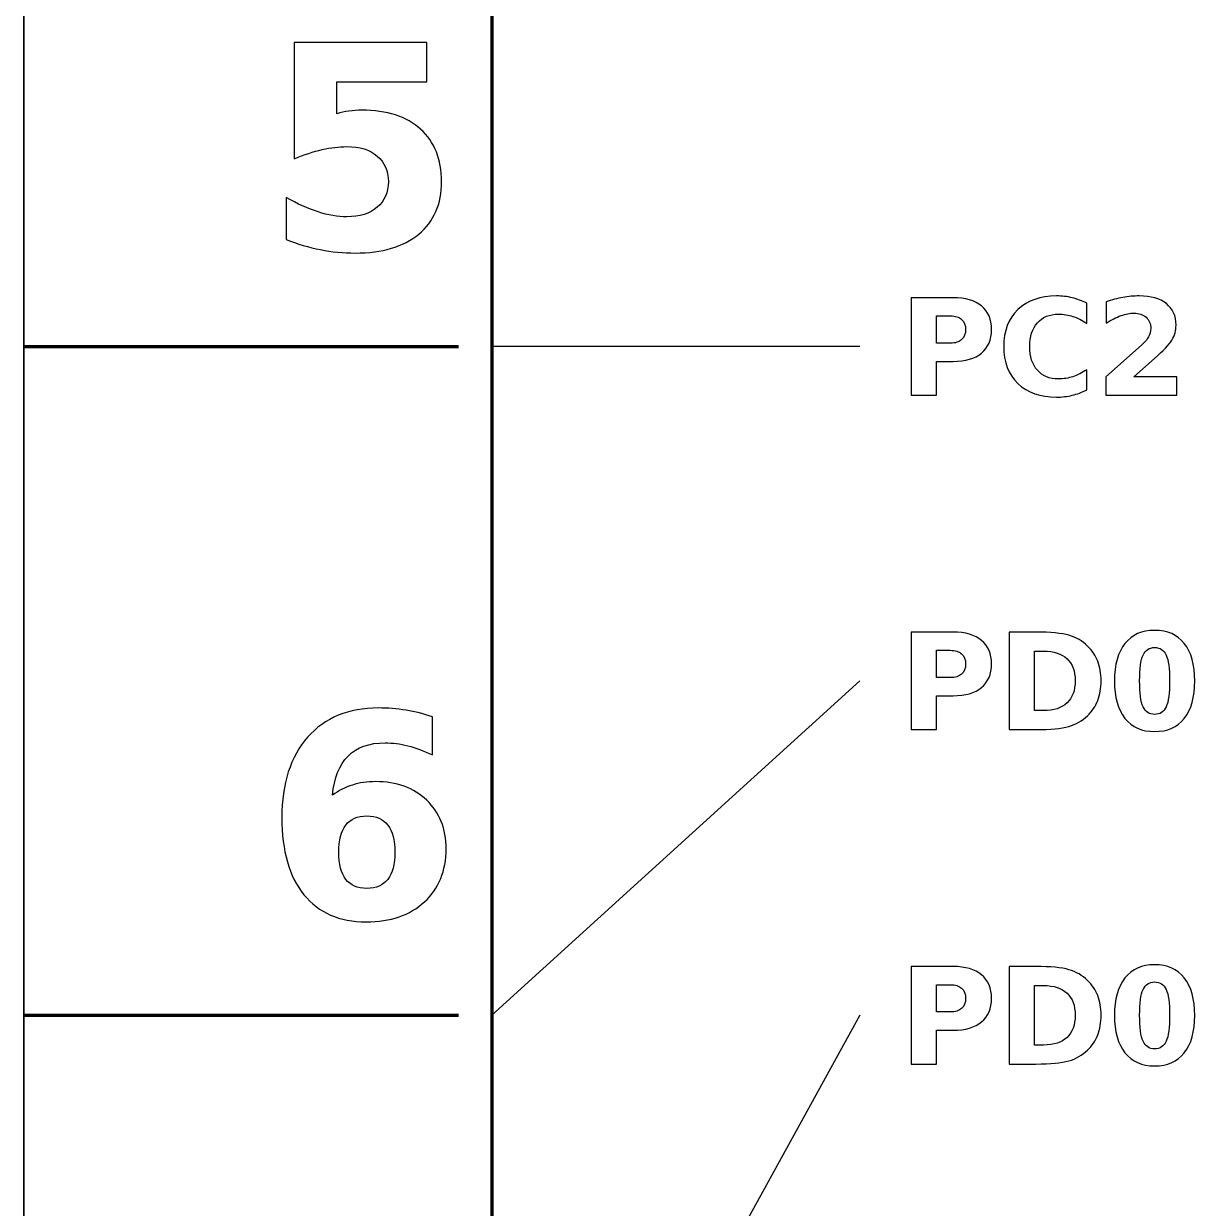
# Model space of a CAD drawing. Header units: centimetres. Extents: x -16.5 to -4.5, y -20.9 to -8.8.
# Drawn here: x -16.5 to -14.746, y -16.639 to -14.867 of the extents above; entities that cross this region are included whole.
import ezdxf

# ---------------------------------------------------------------- set-up
doc = ezdxf.new("R2010")
doc.units = ezdxf.units.CM
doc.header["$MEASUREMENT"] = 0
doc.layers.add('Layer 1', color=7, linetype='Continuous')

msp = doc.modelspace()

# ---------------------------------------------------------------- linework, layer by layer
at = {"layer": 'Layer 1', "color": 7, "lineweight": 35}
msp.add_open_spline([(-16.5, -8.85), (-16.5, -8.85), (-4.5, -8.85), (-4.5, -8.85), (-4.5, -8.85), (-4.5, -8.85), (-4.5, -20.85), (-4.5, -20.85), (-4.5, -20.85), (-4.5, -20.85), (-16.5, -20.85), (-16.5, -20.85), (-16.5, -20.85), (-16.5, -20.85), (-16.5, -8.85), (-16.5, -8.85)], degree=3, knots=[0, 0, 0, 0, 0.25, 0.25, 0.25, 0.25, 0.5, 0.5, 0.5, 0.5, 0.75, 0.75, 0.75, 0.75, 1, 1, 1, 1], dxfattribs=at)
at = {"layer": 'Layer 1', "color": 250, "lineweight": 100}
msp.add_open_spline([(-15.8, -9.55), (-15.8, -9.55), (-5.2, -9.55), (-5.2, -9.55), (-5.2, -9.55), (-5.2, -9.55), (-5.2, -20.15), (-5.2, -20.15), (-5.2, -20.15), (-5.2, -20.15), (-15.8, -20.15), (-15.8, -20.15), (-15.8, -20.15), (-15.8, -20.15), (-15.8, -9.55), (-15.8, -9.55)], degree=3, knots=[0, 0, 0, 0, 0.25, 0.25, 0.25, 0.25, 0.5, 0.5, 0.5, 0.5, 0.75, 0.75, 0.75, 0.75, 1, 1, 1, 1], dxfattribs=at)
at = {"layer": 'Layer 1', "color": 250}
for points, knots in [([(-16.09549, -14.8957), (-16.09549, -14.8957), (-15.89765, -14.8957), (-15.89765, -14.8957), (-15.89765, -14.8957), (-15.89765, -14.8957), (-15.89765, -14.95419), (-15.89765, -14.95419), (-15.89765, -14.95419), (-15.89765, -14.95419), (-16.03206, -14.95419), (-16.03206, -14.95419), (-16.03206, -14.95419), (-16.03206, -14.95419), (-16.03206, -15.00196), (-16.03206, -15.00196), (-16.03206, -15.00196), (-16.02599, -15.00034), (-16.01992, -14.99907), (-16.01378, -14.99815), (-16.01378, -14.99815), (-16.00765, -14.99723), (-16.00123, -14.99681), (-15.99466, -14.99681), (-15.99466, -14.99681), (-15.95699, -14.99681), (-15.92771, -15.00619), (-15.90675, -15.02503), (-15.90675, -15.02503), (-15.8858, -15.0438), (-15.87536, -15.07004), (-15.87536, -15.10363), (-15.87536, -15.10363), (-15.87536, -15.137), (-15.88679, -15.16311), (-15.90957, -15.18201), (-15.90957, -15.18201), (-15.93236, -15.20085), (-15.96404, -15.21031), (-16.00454, -15.21031), (-16.00454, -15.21031), (-16.02204, -15.21031), (-16.0394, -15.20861), (-16.05654, -15.20523), (-16.05654, -15.20523), (-16.07369, -15.20184), (-16.09076, -15.19676), (-16.10769, -15.18985), (-16.10769, -15.18985), (-16.10769, -15.18985), (-16.10769, -15.12719), (-16.10769, -15.12719), (-16.10769, -15.12719), (-16.0909, -15.13686), (-16.07496, -15.14406), (-16.05986, -15.14885), (-16.05986, -15.14885), (-16.04476, -15.15372), (-16.03051, -15.15612), (-16.01717, -15.15612), (-16.01717, -15.15612), (-15.99784, -15.15612), (-15.98267, -15.15139), (-15.97159, -15.14194), (-15.97159, -15.14194), (-15.96052, -15.13256), (-15.95494, -15.11979), (-15.95494, -15.10363), (-15.95494, -15.10363), (-15.95494, -15.0874), (-15.96052, -15.07463), (-15.97159, -15.06525), (-15.97159, -15.06525), (-15.98267, -15.05586), (-15.99784, -15.05121), (-16.01717, -15.05121), (-16.01717, -15.05121), (-16.0286, -15.05121), (-16.04081, -15.05269), (-16.05372, -15.05565), (-16.05372, -15.05565), (-16.0667, -15.05861), (-16.0806, -15.0632), (-16.09549, -15.06941), (-16.09549, -15.06941), (-16.09549, -15.06941), (-16.09549, -14.8957), (-16.09549, -14.8957)], [0, 0, 0, 0, 0.0454545, 0.0454545, 0.0454545, 0.0454545, 0.0909091, 0.0909091, 0.0909091, 0.0909091, 0.1363636, 0.1363636, 0.1363636, 0.1363636, 0.1818182, 0.1818182, 0.1818182, 0.1818182, 0.2272727, 0.2272727, 0.2272727, 0.2272727, 0.2727273, 0.2727273, 0.2727273, 0.2727273, 0.3181818, 0.3181818, 0.3181818, 0.3181818, 0.3636364, 0.3636364, 0.3636364, 0.3636364, 0.4090909, 0.4090909, 0.4090909, 0.4090909, 0.4545455, 0.4545455, 0.4545455, 0.4545455, 0.5, 0.5, 0.5, 0.5, 0.5454545, 0.5454545, 0.5454545, 0.5454545, 0.5909091, 0.5909091, 0.5909091, 0.5909091, 0.6363636, 0.6363636, 0.6363636, 0.6363636, 0.6818182, 0.6818182, 0.6818182, 0.6818182, 0.7272727, 0.7272727, 0.7272727, 0.7272727, 0.7727273, 0.7727273, 0.7727273, 0.7727273, 0.8181818, 0.8181818, 0.8181818, 0.8181818, 0.8636364, 0.8636364, 0.8636364, 0.8636364, 0.9090909, 0.9090909, 0.9090909, 0.9090909, 0.9545455, 0.9545455, 0.9545455, 0.9545455, 1, 1, 1, 1]), ([(-15.1733, -15.2771), (-15.1733, -15.2771), (-15.1109, -15.2771), (-15.1109, -15.2771), (-15.1109, -15.2771), (-15.09234, -15.2771), (-15.0781, -15.28123), (-15.06817, -15.28947), (-15.06817, -15.28947), (-15.05824, -15.2977), (-15.05327, -15.30943), (-15.05327, -15.32467), (-15.05327, -15.32467), (-15.05327, -15.33993), (-15.05824, -15.3517), (-15.06817, -15.35993), (-15.06817, -15.35993), (-15.0781, -15.36817), (-15.09234, -15.3723), (-15.1109, -15.3723), (-15.1109, -15.3723), (-15.1109, -15.3723), (-15.1357, -15.3723), (-15.1357, -15.3723), (-15.1357, -15.3723), (-15.1357, -15.3723), (-15.1357, -15.4229), (-15.1357, -15.4229), (-15.1357, -15.4229), (-15.1357, -15.4229), (-15.1733, -15.4229), (-15.1733, -15.4229), (-15.1733, -15.4229), (-15.1733, -15.4229), (-15.1733, -15.2771), (-15.1733, -15.2771)], [0, 0, 0, 0, 0.1111111, 0.1111111, 0.1111111, 0.1111111, 0.2222222, 0.2222222, 0.2222222, 0.2222222, 0.3333333, 0.3333333, 0.3333333, 0.3333333, 0.4444444, 0.4444444, 0.4444444, 0.4444444, 0.5555556, 0.5555556, 0.5555556, 0.5555556, 0.6666667, 0.6666667, 0.6666667, 0.6666667, 0.7777778, 0.7777778, 0.7777778, 0.7777778, 0.8888889, 0.8888889, 0.8888889, 0.8888889, 1, 1, 1, 1]), ([(-14.9111, -15.4149), (-14.918, -15.41847), (-14.9252, -15.42117), (-14.9327, -15.423), (-14.9327, -15.423), (-14.94017, -15.42483), (-14.948, -15.42573), (-14.95613, -15.42573), (-14.95613, -15.42573), (-14.9804, -15.42573), (-14.99963, -15.41893), (-15.01383, -15.40537), (-15.01383, -15.40537), (-15.02803, -15.3918), (-15.03513, -15.3734), (-15.03513, -15.35013), (-15.03513, -15.35013), (-15.03513, -15.32683), (-15.02803, -15.3084), (-15.01383, -15.29483), (-15.01383, -15.29483), (-14.99963, -15.28127), (-14.9804, -15.27447), (-14.95613, -15.27447), (-14.95613, -15.27447), (-14.948, -15.27447), (-14.94017, -15.27537), (-14.9327, -15.2772), (-14.9327, -15.2772), (-14.9252, -15.27903), (-14.918, -15.28173), (-14.9111, -15.2853), (-14.9111, -15.2853), (-14.9111, -15.2853), (-14.9111, -15.31547), (-14.9111, -15.31547), (-14.9111, -15.31547), (-14.91807, -15.3107), (-14.92493, -15.30723), (-14.9317, -15.30503), (-14.9317, -15.30503), (-14.93847, -15.3028), (-14.9456, -15.3017), (-14.9531, -15.3017), (-14.9531, -15.3017), (-14.9665, -15.3017), (-14.97707, -15.306), (-14.98473, -15.3146), (-14.98473, -15.3146), (-14.99243, -15.3232), (-14.99627, -15.33503), (-14.99627, -15.35013), (-14.99627, -15.35013), (-14.99627, -15.3652), (-14.99243, -15.377), (-14.98473, -15.3856), (-14.98473, -15.3856), (-14.97707, -15.3942), (-14.9665, -15.3985), (-14.9531, -15.3985), (-14.9531, -15.3985), (-14.9456, -15.3985), (-14.93847, -15.3974), (-14.9317, -15.39517), (-14.9317, -15.39517), (-14.92493, -15.39297), (-14.91807, -15.3895), (-14.9111, -15.38473), (-14.9111, -15.38473), (-14.9111, -15.38473), (-14.9111, -15.4149), (-14.9111, -15.4149)], [0, 0, 0, 0, 0.0555556, 0.0555556, 0.0555556, 0.0555556, 0.1111111, 0.1111111, 0.1111111, 0.1111111, 0.1666667, 0.1666667, 0.1666667, 0.1666667, 0.2222222, 0.2222222, 0.2222222, 0.2222222, 0.2777778, 0.2777778, 0.2777778, 0.2777778, 0.3333333, 0.3333333, 0.3333333, 0.3333333, 0.3888889, 0.3888889, 0.3888889, 0.3888889, 0.4444444, 0.4444444, 0.4444444, 0.4444444, 0.5, 0.5, 0.5, 0.5, 0.5555556, 0.5555556, 0.5555556, 0.5555556, 0.6111111, 0.6111111, 0.6111111, 0.6111111, 0.6666667, 0.6666667, 0.6666667, 0.6666667, 0.7222222, 0.7222222, 0.7222222, 0.7222222, 0.7777778, 0.7777778, 0.7777778, 0.7777778, 0.8333333, 0.8333333, 0.8333333, 0.8333333, 0.8888889, 0.8888889, 0.8888889, 0.8888889, 0.9444444, 0.9444444, 0.9444444, 0.9444444, 1, 1, 1, 1]), ([(-14.8407, -15.39527), (-14.8407, -15.39527), (-14.77653, -15.39527), (-14.77653, -15.39527), (-14.77653, -15.39527), (-14.77653, -15.39527), (-14.77653, -15.4229), (-14.77653, -15.4229), (-14.77653, -15.4229), (-14.77653, -15.4229), (-14.8825, -15.4229), (-14.8825, -15.4229), (-14.8825, -15.4229), (-14.8825, -15.4229), (-14.8825, -15.39527), (-14.8825, -15.39527), (-14.8825, -15.39527), (-14.8825, -15.39527), (-14.82926, -15.3483), (-14.82926, -15.3483), (-14.82926, -15.3483), (-14.8245, -15.344), (-14.821, -15.3398), (-14.81873, -15.3357), (-14.81873, -15.3357), (-14.81643, -15.3316), (-14.8153, -15.32733), (-14.8153, -15.3229), (-14.8153, -15.3229), (-14.8153, -15.31607), (-14.8176, -15.31057), (-14.8222, -15.3064), (-14.8222, -15.3064), (-14.82676, -15.30223), (-14.83286, -15.30017), (-14.8405, -15.30017), (-14.8405, -15.30017), (-14.84636, -15.30017), (-14.85276, -15.30143), (-14.85973, -15.30393), (-14.85973, -15.30393), (-14.8667, -15.30643), (-14.87416, -15.31017), (-14.8821, -15.3151), (-14.8821, -15.3151), (-14.8821, -15.3151), (-14.8821, -15.28307), (-14.8821, -15.28307), (-14.8821, -15.28307), (-14.87363, -15.28027), (-14.86526, -15.27813), (-14.857, -15.27667), (-14.857, -15.27667), (-14.84873, -15.2752), (-14.84063, -15.27447), (-14.83266, -15.27447), (-14.83266, -15.27447), (-14.81523, -15.27447), (-14.80166, -15.2783), (-14.792, -15.286), (-14.792, -15.286), (-14.78233, -15.29367), (-14.7775, -15.30437), (-14.7775, -15.31813), (-14.7775, -15.31813), (-14.7775, -15.32607), (-14.77956, -15.33347), (-14.78366, -15.34033), (-14.78366, -15.34033), (-14.78776, -15.3472), (-14.7964, -15.3564), (-14.80953, -15.36793), (-14.80953, -15.36793), (-14.80953, -15.36793), (-14.8407, -15.39527), (-14.8407, -15.39527)], [0, 0, 0, 0, 0.0526316, 0.0526316, 0.0526316, 0.0526316, 0.1052632, 0.1052632, 0.1052632, 0.1052632, 0.1578947, 0.1578947, 0.1578947, 0.1578947, 0.2105263, 0.2105263, 0.2105263, 0.2105263, 0.2631579, 0.2631579, 0.2631579, 0.2631579, 0.3157895, 0.3157895, 0.3157895, 0.3157895, 0.3684211, 0.3684211, 0.3684211, 0.3684211, 0.4210526, 0.4210526, 0.4210526, 0.4210526, 0.4736842, 0.4736842, 0.4736842, 0.4736842, 0.5263158, 0.5263158, 0.5263158, 0.5263158, 0.5789474, 0.5789474, 0.5789474, 0.5789474, 0.6315789, 0.6315789, 0.6315789, 0.6315789, 0.6842105, 0.6842105, 0.6842105, 0.6842105, 0.7368421, 0.7368421, 0.7368421, 0.7368421, 0.7894737, 0.7894737, 0.7894737, 0.7894737, 0.8421053, 0.8421053, 0.8421053, 0.8421053, 0.8947368, 0.8947368, 0.8947368, 0.8947368, 0.9473684, 0.9473684, 0.9473684, 0.9473684, 1, 1, 1, 1]), ([(-15.1357, -15.30433), (-15.1357, -15.30433), (-15.1357, -15.34507), (-15.1357, -15.34507), (-15.1357, -15.34507), (-15.1357, -15.34507), (-15.1149, -15.34507), (-15.1149, -15.34507), (-15.1149, -15.34507), (-15.1076, -15.34507), (-15.10197, -15.3433), (-15.098, -15.33973), (-15.098, -15.33973), (-15.09404, -15.3362), (-15.09204, -15.33117), (-15.09204, -15.32467), (-15.09204, -15.32467), (-15.09204, -15.31813), (-15.09404, -15.31313), (-15.098, -15.3096), (-15.098, -15.3096), (-15.10197, -15.3061), (-15.1076, -15.30433), (-15.1149, -15.30433), (-15.1149, -15.30433), (-15.1149, -15.30433), (-15.1357, -15.30433), (-15.1357, -15.30433)], [0, 0, 0, 0, 0.1428571, 0.1428571, 0.1428571, 0.1428571, 0.2857143, 0.2857143, 0.2857143, 0.2857143, 0.4285714, 0.4285714, 0.4285714, 0.4285714, 0.5714286, 0.5714286, 0.5714286, 0.5714286, 0.7142857, 0.7142857, 0.7142857, 0.7142857, 0.8571429, 0.8571429, 0.8571429, 0.8571429, 1, 1, 1, 1]), ([(-15.1733, -15.7771), (-15.1733, -15.7771), (-15.1109, -15.7771), (-15.1109, -15.7771), (-15.1109, -15.7771), (-15.09234, -15.7771), (-15.0781, -15.78123), (-15.06817, -15.78947), (-15.06817, -15.78947), (-15.05824, -15.7977), (-15.05327, -15.80943), (-15.05327, -15.82467), (-15.05327, -15.82467), (-15.05327, -15.83993), (-15.05824, -15.8517), (-15.06817, -15.85993), (-15.06817, -15.85993), (-15.0781, -15.86817), (-15.09234, -15.8723), (-15.1109, -15.8723), (-15.1109, -15.8723), (-15.1109, -15.8723), (-15.1357, -15.8723), (-15.1357, -15.8723), (-15.1357, -15.8723), (-15.1357, -15.8723), (-15.1357, -15.9229), (-15.1357, -15.9229), (-15.1357, -15.9229), (-15.1357, -15.9229), (-15.1733, -15.9229), (-15.1733, -15.9229), (-15.1733, -15.9229), (-15.1733, -15.9229), (-15.1733, -15.7771), (-15.1733, -15.7771)], [0, 0, 0, 0, 0.1111111, 0.1111111, 0.1111111, 0.1111111, 0.2222222, 0.2222222, 0.2222222, 0.2222222, 0.3333333, 0.3333333, 0.3333333, 0.3333333, 0.4444444, 0.4444444, 0.4444444, 0.4444444, 0.5555556, 0.5555556, 0.5555556, 0.5555556, 0.6666667, 0.6666667, 0.6666667, 0.6666667, 0.7777778, 0.7777778, 0.7777778, 0.7777778, 0.8888889, 0.8888889, 0.8888889, 0.8888889, 1, 1, 1, 1]), ([(-15.02673, -15.7771), (-15.02673, -15.7771), (-14.98707, -15.7771), (-14.98707, -15.7771), (-14.98707, -15.7771), (-14.96493, -15.7771), (-14.94847, -15.77867), (-14.93763, -15.78183), (-14.93763, -15.78183), (-14.9268, -15.785), (-14.9175, -15.79033), (-14.90973, -15.7979), (-14.90973, -15.7979), (-14.9029, -15.80447), (-14.89783, -15.81207), (-14.8945, -15.82067), (-14.8945, -15.82067), (-14.8912, -15.82923), (-14.88953, -15.83897), (-14.88953, -15.84987), (-14.88953, -15.84987), (-14.88953, -15.86087), (-14.8912, -15.87067), (-14.8945, -15.8793), (-14.8945, -15.8793), (-14.89783, -15.88793), (-14.9029, -15.89553), (-14.90973, -15.9021), (-14.90973, -15.9021), (-14.91757, -15.90967), (-14.92693, -15.915), (-14.93787, -15.91817), (-14.93787, -15.91817), (-14.9488, -15.92133), (-14.9652, -15.9229), (-14.98707, -15.9229), (-14.98707, -15.9229), (-14.98707, -15.9229), (-15.02673, -15.9229), (-15.02673, -15.9229), (-15.02673, -15.9229), (-15.02673, -15.9229), (-15.02673, -15.7771), (-15.02673, -15.7771)], [0, 0, 0, 0, 0.0909091, 0.0909091, 0.0909091, 0.0909091, 0.1818182, 0.1818182, 0.1818182, 0.1818182, 0.2727273, 0.2727273, 0.2727273, 0.2727273, 0.3636364, 0.3636364, 0.3636364, 0.3636364, 0.4545455, 0.4545455, 0.4545455, 0.4545455, 0.5454545, 0.5454545, 0.5454545, 0.5454545, 0.6363636, 0.6363636, 0.6363636, 0.6363636, 0.7272727, 0.7272727, 0.7272727, 0.7272727, 0.8181818, 0.8181818, 0.8181818, 0.8181818, 0.9090909, 0.9090909, 0.9090909, 0.9090909, 1, 1, 1, 1]), ([(-14.7495, -15.85013), (-14.7495, -15.8743), (-14.7547, -15.89293), (-14.76513, -15.90607), (-14.76513, -15.90607), (-14.77553, -15.91917), (-14.79033, -15.92573), (-14.80947, -15.92573), (-14.80947, -15.92573), (-14.82867, -15.92573), (-14.8435, -15.91917), (-14.8539, -15.90607), (-14.8539, -15.90607), (-14.86433, -15.89293), (-14.86953, -15.8743), (-14.86953, -15.85013), (-14.86953, -15.85013), (-14.86953, -15.82593), (-14.86433, -15.80727), (-14.8539, -15.79413), (-14.8539, -15.79413), (-14.8435, -15.78103), (-14.82867, -15.77447), (-14.80947, -15.77447), (-14.80947, -15.77447), (-14.79033, -15.77447), (-14.77553, -15.78103), (-14.76513, -15.79413), (-14.76513, -15.79413), (-14.7547, -15.80727), (-14.7495, -15.82593), (-14.7495, -15.85013)], [0, 0, 0, 0, 0.125, 0.125, 0.125, 0.125, 0.25, 0.25, 0.25, 0.25, 0.375, 0.375, 0.375, 0.375, 0.5, 0.5, 0.5, 0.5, 0.625, 0.625, 0.625, 0.625, 0.75, 0.75, 0.75, 0.75, 0.875, 0.875, 0.875, 0.875, 1, 1, 1, 1]), ([(-15.1357, -15.80433), (-15.1357, -15.80433), (-15.1357, -15.84507), (-15.1357, -15.84507), (-15.1357, -15.84507), (-15.1357, -15.84507), (-15.1149, -15.84507), (-15.1149, -15.84507), (-15.1149, -15.84507), (-15.1076, -15.84507), (-15.10197, -15.8433), (-15.098, -15.83973), (-15.098, -15.83973), (-15.09404, -15.8362), (-15.09204, -15.83117), (-15.09204, -15.82467), (-15.09204, -15.82467), (-15.09204, -15.81813), (-15.09404, -15.81313), (-15.098, -15.8096), (-15.098, -15.8096), (-15.10197, -15.8061), (-15.1076, -15.80433), (-15.1149, -15.80433), (-15.1149, -15.80433), (-15.1149, -15.80433), (-15.1357, -15.80433), (-15.1357, -15.80433)], [0, 0, 0, 0, 0.1428571, 0.1428571, 0.1428571, 0.1428571, 0.2857143, 0.2857143, 0.2857143, 0.2857143, 0.4285714, 0.4285714, 0.4285714, 0.4285714, 0.5714286, 0.5714286, 0.5714286, 0.5714286, 0.7142857, 0.7142857, 0.7142857, 0.7142857, 0.8571429, 0.8571429, 0.8571429, 0.8571429, 1, 1, 1, 1]), ([(-14.98913, -15.80553), (-14.98913, -15.80553), (-14.98913, -15.89447), (-14.98913, -15.89447), (-14.98913, -15.89447), (-14.98913, -15.89447), (-14.97567, -15.89447), (-14.97567, -15.89447), (-14.97567, -15.89447), (-14.9603, -15.89447), (-14.94857, -15.89067), (-14.94047, -15.88303), (-14.94047, -15.88303), (-14.93237, -15.87543), (-14.9283, -15.86437), (-14.9283, -15.84987), (-14.9283, -15.84987), (-14.9283, -15.8354), (-14.93233, -15.8244), (-14.9404, -15.81687), (-14.9404, -15.81687), (-14.94847, -15.8093), (-14.96023, -15.80553), (-14.97567, -15.80553), (-14.97567, -15.80553), (-14.97567, -15.80553), (-14.98913, -15.80553), (-14.98913, -15.80553)], [0, 0, 0, 0, 0.1428571, 0.1428571, 0.1428571, 0.1428571, 0.2857143, 0.2857143, 0.2857143, 0.2857143, 0.4285714, 0.4285714, 0.4285714, 0.4285714, 0.5714286, 0.5714286, 0.5714286, 0.5714286, 0.7142857, 0.7142857, 0.7142857, 0.7142857, 0.8571429, 0.8571429, 0.8571429, 0.8571429, 1, 1, 1, 1]), ([(-14.7871, -15.84987), (-14.7871, -15.83163), (-14.7888, -15.8188), (-14.79223, -15.81133), (-14.79223, -15.81133), (-14.79563, -15.8039), (-14.8014, -15.80017), (-14.80947, -15.80017), (-14.80947, -15.80017), (-14.81753, -15.80017), (-14.8233, -15.8039), (-14.82677, -15.81133), (-14.82677, -15.81133), (-14.8302, -15.8188), (-14.83193, -15.83163), (-14.83193, -15.84987), (-14.83193, -15.84987), (-14.83193, -15.86827), (-14.8302, -15.88127), (-14.82677, -15.8888), (-14.82677, -15.8888), (-14.8233, -15.89637), (-14.81753, -15.90013), (-14.80947, -15.90013), (-14.80947, -15.90013), (-14.80147, -15.90013), (-14.79573, -15.89637), (-14.79227, -15.8888), (-14.79227, -15.8888), (-14.78883, -15.88127), (-14.7871, -15.86827), (-14.7871, -15.84987)], [0, 0, 0, 0, 0.125, 0.125, 0.125, 0.125, 0.25, 0.25, 0.25, 0.25, 0.375, 0.375, 0.375, 0.375, 0.5, 0.5, 0.5, 0.5, 0.625, 0.625, 0.625, 0.625, 0.75, 0.75, 0.75, 0.75, 0.875, 0.875, 0.875, 0.875, 1, 1, 1, 1]), ([(-15.88883, -15.90375), (-15.88883, -15.90375), (-15.88883, -15.96082), (-15.88883, -15.96082), (-15.88883, -15.96082), (-15.90195, -15.95462), (-15.91423, -15.95003), (-15.9258, -15.94707), (-15.9258, -15.94707), (-15.93737, -15.9441), (-15.94873, -15.94262), (-15.95974, -15.94262), (-15.95974, -15.94262), (-15.98345, -15.94262), (-16.00186, -15.94918), (-16.01512, -15.96238), (-16.01512, -15.96238), (-16.02832, -15.9755), (-16.03608, -15.99504), (-16.03827, -16.02094), (-16.03827, -16.02094), (-16.02917, -16.01423), (-16.01929, -16.00915), (-16.0087, -16.00577), (-16.0087, -16.00577), (-15.99812, -16.00238), (-15.98655, -16.00069), (-15.97399, -16.00069), (-15.97399, -16.00069), (-15.94245, -16.00069), (-15.91698, -16.00993), (-15.89765, -16.02842), (-15.89765, -16.02842), (-15.87825, -16.04683), (-15.86858, -16.07103), (-15.86858, -16.10095), (-15.86858, -16.10095), (-15.86858, -16.13404), (-15.87938, -16.1605), (-15.90104, -16.18046), (-15.90104, -16.18046), (-15.92263, -16.20036), (-15.9517, -16.21031), (-15.98803, -16.21031), (-15.98803, -16.21031), (-16.02811, -16.21031), (-16.05915, -16.19676), (-16.08116, -16.16967), (-16.08116, -16.16967), (-16.10311, -16.14264), (-16.11411, -16.10419), (-16.11411, -16.05445), (-16.11411, -16.05445), (-16.11411, -16.00351), (-16.10127, -15.96344), (-16.07559, -15.9343), (-16.07559, -15.9343), (-16.04984, -15.90516), (-16.01463, -15.89055), (-15.96983, -15.89055), (-15.96983, -15.89055), (-15.95565, -15.89055), (-15.94189, -15.89168), (-15.92848, -15.89387), (-15.92848, -15.89387), (-15.91515, -15.89606), (-15.90195, -15.89937), (-15.88883, -15.90375)], [0, 0, 0, 0, 0.0588235, 0.0588235, 0.0588235, 0.0588235, 0.1176471, 0.1176471, 0.1176471, 0.1176471, 0.1764706, 0.1764706, 0.1764706, 0.1764706, 0.2352941, 0.2352941, 0.2352941, 0.2352941, 0.2941176, 0.2941176, 0.2941176, 0.2941176, 0.3529412, 0.3529412, 0.3529412, 0.3529412, 0.4117647, 0.4117647, 0.4117647, 0.4117647, 0.4705882, 0.4705882, 0.4705882, 0.4705882, 0.5294118, 0.5294118, 0.5294118, 0.5294118, 0.5882353, 0.5882353, 0.5882353, 0.5882353, 0.6470588, 0.6470588, 0.6470588, 0.6470588, 0.7058824, 0.7058824, 0.7058824, 0.7058824, 0.7647059, 0.7647059, 0.7647059, 0.7647059, 0.8235294, 0.8235294, 0.8235294, 0.8235294, 0.8823529, 0.8823529, 0.8823529, 0.8823529, 0.9411765, 0.9411765, 0.9411765, 0.9411765, 1, 1, 1, 1]), ([(-15.98719, -16.05198), (-16.00115, -16.05198), (-16.0116, -16.0565), (-16.01851, -16.06553), (-16.01851, -16.06553), (-16.0255, -16.07456), (-16.02895, -16.08811), (-16.02895, -16.1061), (-16.02895, -16.1061), (-16.02895, -16.12416), (-16.0255, -16.13771), (-16.01851, -16.14674), (-16.01851, -16.14674), (-16.0116, -16.15577), (-16.00115, -16.16028), (-15.98719, -16.16028), (-15.98719, -16.16028), (-15.97314, -16.16028), (-15.96263, -16.15577), (-15.95572, -16.14674), (-15.95572, -16.14674), (-15.94873, -16.13771), (-15.94528, -16.12416), (-15.94528, -16.1061), (-15.94528, -16.1061), (-15.94528, -16.08811), (-15.94873, -16.07456), (-15.95572, -16.06553), (-15.95572, -16.06553), (-15.96263, -16.0565), (-15.97314, -16.05198), (-15.98719, -16.05198)], [0, 0, 0, 0, 0.125, 0.125, 0.125, 0.125, 0.25, 0.25, 0.25, 0.25, 0.375, 0.375, 0.375, 0.375, 0.5, 0.5, 0.5, 0.5, 0.625, 0.625, 0.625, 0.625, 0.75, 0.75, 0.75, 0.75, 0.875, 0.875, 0.875, 0.875, 1, 1, 1, 1]), ([(-15.1733, -16.2771), (-15.1733, -16.2771), (-15.1109, -16.2771), (-15.1109, -16.2771), (-15.1109, -16.2771), (-15.09234, -16.2771), (-15.0781, -16.28123), (-15.06817, -16.28947), (-15.06817, -16.28947), (-15.05824, -16.2977), (-15.05327, -16.30943), (-15.05327, -16.32467), (-15.05327, -16.32467), (-15.05327, -16.33993), (-15.05824, -16.3517), (-15.06817, -16.35993), (-15.06817, -16.35993), (-15.0781, -16.36817), (-15.09234, -16.3723), (-15.1109, -16.3723), (-15.1109, -16.3723), (-15.1109, -16.3723), (-15.1357, -16.3723), (-15.1357, -16.3723), (-15.1357, -16.3723), (-15.1357, -16.3723), (-15.1357, -16.4229), (-15.1357, -16.4229), (-15.1357, -16.4229), (-15.1357, -16.4229), (-15.1733, -16.4229), (-15.1733, -16.4229), (-15.1733, -16.4229), (-15.1733, -16.4229), (-15.1733, -16.2771), (-15.1733, -16.2771)], [0, 0, 0, 0, 0.1111111, 0.1111111, 0.1111111, 0.1111111, 0.2222222, 0.2222222, 0.2222222, 0.2222222, 0.3333333, 0.3333333, 0.3333333, 0.3333333, 0.4444444, 0.4444444, 0.4444444, 0.4444444, 0.5555556, 0.5555556, 0.5555556, 0.5555556, 0.6666667, 0.6666667, 0.6666667, 0.6666667, 0.7777778, 0.7777778, 0.7777778, 0.7777778, 0.8888889, 0.8888889, 0.8888889, 0.8888889, 1, 1, 1, 1]), ([(-15.02673, -16.2771), (-15.02673, -16.2771), (-14.98707, -16.2771), (-14.98707, -16.2771), (-14.98707, -16.2771), (-14.96493, -16.2771), (-14.94847, -16.27867), (-14.93763, -16.28183), (-14.93763, -16.28183), (-14.9268, -16.285), (-14.9175, -16.29033), (-14.90973, -16.2979), (-14.90973, -16.2979), (-14.9029, -16.30447), (-14.89783, -16.31207), (-14.8945, -16.32067), (-14.8945, -16.32067), (-14.8912, -16.32923), (-14.88953, -16.33897), (-14.88953, -16.34987), (-14.88953, -16.34987), (-14.88953, -16.36087), (-14.8912, -16.37067), (-14.8945, -16.3793), (-14.8945, -16.3793), (-14.89783, -16.38793), (-14.9029, -16.39553), (-14.90973, -16.4021), (-14.90973, -16.4021), (-14.91757, -16.40967), (-14.92693, -16.415), (-14.93787, -16.41817), (-14.93787, -16.41817), (-14.9488, -16.42133), (-14.9652, -16.4229), (-14.98707, -16.4229), (-14.98707, -16.4229), (-14.98707, -16.4229), (-15.02673, -16.4229), (-15.02673, -16.4229), (-15.02673, -16.4229), (-15.02673, -16.4229), (-15.02673, -16.2771), (-15.02673, -16.2771)], [0, 0, 0, 0, 0.0909091, 0.0909091, 0.0909091, 0.0909091, 0.1818182, 0.1818182, 0.1818182, 0.1818182, 0.2727273, 0.2727273, 0.2727273, 0.2727273, 0.3636364, 0.3636364, 0.3636364, 0.3636364, 0.4545455, 0.4545455, 0.4545455, 0.4545455, 0.5454545, 0.5454545, 0.5454545, 0.5454545, 0.6363636, 0.6363636, 0.6363636, 0.6363636, 0.7272727, 0.7272727, 0.7272727, 0.7272727, 0.8181818, 0.8181818, 0.8181818, 0.8181818, 0.9090909, 0.9090909, 0.9090909, 0.9090909, 1, 1, 1, 1]), ([(-14.7495, -16.35013), (-14.7495, -16.3743), (-14.7547, -16.39293), (-14.76513, -16.40607), (-14.76513, -16.40607), (-14.77553, -16.41917), (-14.79033, -16.42573), (-14.80947, -16.42573), (-14.80947, -16.42573), (-14.82867, -16.42573), (-14.8435, -16.41917), (-14.8539, -16.40607), (-14.8539, -16.40607), (-14.86433, -16.39293), (-14.86953, -16.3743), (-14.86953, -16.35013), (-14.86953, -16.35013), (-14.86953, -16.32593), (-14.86433, -16.30727), (-14.8539, -16.29413), (-14.8539, -16.29413), (-14.8435, -16.28103), (-14.82867, -16.27447), (-14.80947, -16.27447), (-14.80947, -16.27447), (-14.79033, -16.27447), (-14.77553, -16.28103), (-14.76513, -16.29413), (-14.76513, -16.29413), (-14.7547, -16.30727), (-14.7495, -16.32593), (-14.7495, -16.35013)], [0, 0, 0, 0, 0.125, 0.125, 0.125, 0.125, 0.25, 0.25, 0.25, 0.25, 0.375, 0.375, 0.375, 0.375, 0.5, 0.5, 0.5, 0.5, 0.625, 0.625, 0.625, 0.625, 0.75, 0.75, 0.75, 0.75, 0.875, 0.875, 0.875, 0.875, 1, 1, 1, 1]), ([(-15.1357, -16.30433), (-15.1357, -16.30433), (-15.1357, -16.34507), (-15.1357, -16.34507), (-15.1357, -16.34507), (-15.1357, -16.34507), (-15.1149, -16.34507), (-15.1149, -16.34507), (-15.1149, -16.34507), (-15.1076, -16.34507), (-15.10197, -16.3433), (-15.098, -16.33973), (-15.098, -16.33973), (-15.09404, -16.3362), (-15.09204, -16.33117), (-15.09204, -16.32467), (-15.09204, -16.32467), (-15.09204, -16.31813), (-15.09404, -16.31313), (-15.098, -16.3096), (-15.098, -16.3096), (-15.10197, -16.3061), (-15.1076, -16.30433), (-15.1149, -16.30433), (-15.1149, -16.30433), (-15.1149, -16.30433), (-15.1357, -16.30433), (-15.1357, -16.30433)], [0, 0, 0, 0, 0.1428571, 0.1428571, 0.1428571, 0.1428571, 0.2857143, 0.2857143, 0.2857143, 0.2857143, 0.4285714, 0.4285714, 0.4285714, 0.4285714, 0.5714286, 0.5714286, 0.5714286, 0.5714286, 0.7142857, 0.7142857, 0.7142857, 0.7142857, 0.8571429, 0.8571429, 0.8571429, 0.8571429, 1, 1, 1, 1]), ([(-14.98913, -16.30553), (-14.98913, -16.30553), (-14.98913, -16.39447), (-14.98913, -16.39447), (-14.98913, -16.39447), (-14.98913, -16.39447), (-14.97567, -16.39447), (-14.97567, -16.39447), (-14.97567, -16.39447), (-14.9603, -16.39447), (-14.94857, -16.39067), (-14.94047, -16.38303), (-14.94047, -16.38303), (-14.93237, -16.37543), (-14.9283, -16.36437), (-14.9283, -16.34987), (-14.9283, -16.34987), (-14.9283, -16.3354), (-14.93233, -16.3244), (-14.9404, -16.31687), (-14.9404, -16.31687), (-14.94847, -16.3093), (-14.96023, -16.30553), (-14.97567, -16.30553), (-14.97567, -16.30553), (-14.97567, -16.30553), (-14.98913, -16.30553), (-14.98913, -16.30553)], [0, 0, 0, 0, 0.1428571, 0.1428571, 0.1428571, 0.1428571, 0.2857143, 0.2857143, 0.2857143, 0.2857143, 0.4285714, 0.4285714, 0.4285714, 0.4285714, 0.5714286, 0.5714286, 0.5714286, 0.5714286, 0.7142857, 0.7142857, 0.7142857, 0.7142857, 0.8571429, 0.8571429, 0.8571429, 0.8571429, 1, 1, 1, 1]), ([(-14.7871, -16.34987), (-14.7871, -16.33163), (-14.7888, -16.3188), (-14.79223, -16.31133), (-14.79223, -16.31133), (-14.79563, -16.3039), (-14.8014, -16.30017), (-14.80947, -16.30017), (-14.80947, -16.30017), (-14.81753, -16.30017), (-14.8233, -16.3039), (-14.82677, -16.31133), (-14.82677, -16.31133), (-14.8302, -16.3188), (-14.83193, -16.33163), (-14.83193, -16.34987), (-14.83193, -16.34987), (-14.83193, -16.36827), (-14.8302, -16.38127), (-14.82677, -16.3888), (-14.82677, -16.3888), (-14.8233, -16.39637), (-14.81753, -16.40013), (-14.80947, -16.40013), (-14.80947, -16.40013), (-14.80147, -16.40013), (-14.79573, -16.39637), (-14.79227, -16.3888), (-14.79227, -16.3888), (-14.78883, -16.38127), (-14.7871, -16.36827), (-14.7871, -16.34987)], [0, 0, 0, 0, 0.125, 0.125, 0.125, 0.125, 0.25, 0.25, 0.25, 0.25, 0.375, 0.375, 0.375, 0.375, 0.5, 0.5, 0.5, 0.5, 0.625, 0.625, 0.625, 0.625, 0.75, 0.75, 0.75, 0.75, 0.875, 0.875, 0.875, 0.875, 1, 1, 1, 1])]:
    msp.add_open_spline(points, degree=3, knots=knots, dxfattribs=at)
at = {"layer": 'Layer 1', "color": 250, "lineweight": 106}
for points in [[(-16.5, -15.35), (-16.5, -15.35), (-15.85001, -15.34998), (-15.85001, -15.34998)], [(-16.3, -15.35), (-16.3, -15.35), (-15.85001, -15.34998), (-15.85001, -15.34998)], [(-16.5, -16.35), (-16.5, -16.35), (-15.85001, -16.34998), (-15.85001, -16.34998)], [(-16.3, -16.35), (-16.3, -16.35), (-15.85001, -16.34998), (-15.85001, -16.34998)]]:
    msp.add_open_spline(points, degree=3, dxfattribs=at)
at = {"layer": 'Layer 1', "color": 250, "lineweight": 25}
for points in [[(-15.25, -15.34999), (-15.25, -15.34999), (-15.80001, -15.35001), (-15.80001, -15.35001)], [(-15.25, -15.84999), (-15.25, -15.84999), (-15.80001, -16.35001), (-15.80001, -16.35001)], [(-15.25, -16.34999), (-15.25, -16.34999), (-15.80001, -17.35001), (-15.80001, -17.35001)]]:
    msp.add_open_spline(points, degree=3, dxfattribs=at)

doc.saveas('drawing.dxf')
